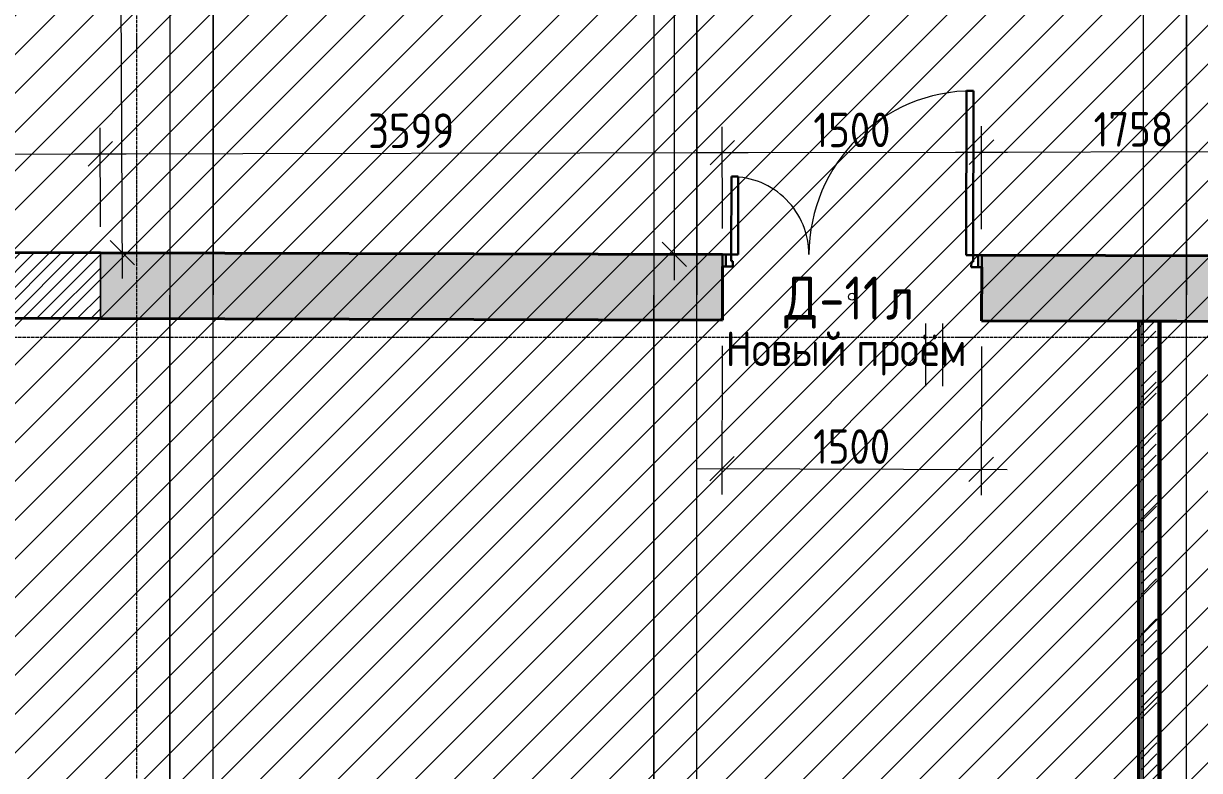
# Model space of a CAD drawing. Header units: millimetres. Extents: x -11886 to 379896, y -8130 to 47743.
# Drawn here: x 118193 to 124998, y 6249 to 10571 of the extents above; entities that cross this region are included whole.
import ezdxf

# ---------------------------------------------------------------- set-up
doc = ezdxf.new("R2010")
doc.units = ezdxf.units.MM
for name, pattern in [('ADSK_Линия сетки', [25, 20, -2.5, 0, -2.5]), ('ADSK_Сверху', [4.5, 3, -1.5]), ('ADSK_Снесено', [4.5, 3, -1.5])]:
    doc.linetypes.add(name, pattern=pattern)
for name, color, linetype, lineweight, true_color in [('Двери', 5, 'Continuous', 18, 0x0000ff), ('Стены внутренние', 5, 'Continuous', 18, 0x0000ff), ('Стены штриховка', 5, 'Continuous', 18, 0x0000ff)]:
    doc.layers.add(name, color=color, linetype=linetype, lineweight=lineweight, true_color=true_color)
for name, color, linetype, lineweight in [('Каркас', 7, 'Continuous', 18), ('Марки дверей', 7, 'Continuous', 20), ('Оси', 7, 'Continuous', 9), ('Размеры', 7, 'Continuous', 9)]:
    doc.layers.add(name, color=color, linetype=linetype, lineweight=lineweight)
doc.styles.add('GOST Common_1', font='GOST_Common.ttf', dxfattribs={"width": 0.9, "height": 200})
doc.styles.add('GOST Common_2', font='GOST_Common.ttf', dxfattribs={"width": 0.9, "height": 250})
doc.dimstyles.new('ADSK_Основной_2_мм_Округление_до_1_мм', dxfattribs={"dimscale": 304.8, "dimtxt": 201.142999, "dimasz": 0.463911, "dimexe": 0.492126, "dimexo": 0.492126, "dimgap": 0.098425, "dimtad": 1, "dimdec": 0, "dimdsep": 46, "dimtxsty": 'GOST Common_1', "dimblk1": 'OBLIQUE', "dimblk2": 'OBLIQUE', "dimsah": 1, "dimcen": 0.09, "dimdle": 0.492126, "dimazin": 2, "dimtfac": 1, "dimtdec": 4, "dimtix": 1, "dimtmove": 0, "dimatfit": 3, "dimfxl": 1, "dimtvp": 1, "dimtolj": 1, "dimtzin": 0, "dimlwd": 20, "dimlwe": 20, "dimarcsym": 2})

# ---------------------------------------------------------------- blocks, each defined once
blk = doc.blocks.new('AC_Дверь_Двупольная - Д-11л 1500х2200h-2039728-02 План 2-го этажа маркировочный')
at = {"layer": 'Двери', "lineweight": 30}
for p, q in [((700, 1140), (660, 1140)), ((660, 1140), (660, 190)), ((700, 190), (700, 1140)), ((-700, 640), (-660, 640)), ((-700, 190), (-700, 640)), ((-660, 640), (-660, 190)), ((-750, 190), (-730, 190)), ((-750, 120), (-750, 190)), ((-730, 190), (-700, 190)), ((-730, 120), (-730, 190)), ((-730, 190), (-730, 120)), ((-660, 190), (-700, 190)), ((-700, 190), (-700, 150)), ((-700, 150), (-690, 150)), ((-690, 150), (-690, 120)), ((660, 190), (700, 190)), ((700, 150), (690, 150)), ((690, 150), (690, 120)), ((730, 190), (700, 190)), ((700, 190), (700, 150)), ((730, 120), (730, 190)), ((750, 190), (730, 190)), ((730, 190), (730, 120)), ((750, 120), (750, 190)), ((-730, 120), (-750, 120)), ((-690, 120), (-730, 120)), ((690, 120), (730, 120)), ((730, 120), (750, 120))]:
    blk.add_line(p, q, dxfattribs=at)
at = {"layer": 'Двери'}
for centre, radius, start, end in [((700, 190), 950, 90, 180), ((-700, 190), 450, 360, 90)]:
    blk.add_arc(centre, radius, start, end, dxfattribs=at)
blk = doc.blocks.new('ADSK_Марка_Дверь - Марка типа и комментарии-2020407-02 План 2-го этажа маркировочный')
at = {"layer": 'Марки дверей', "lineweight": 9}
blk.add_circle((0, 0), 0.2, dxfattribs=at)
blk = doc.blocks.new('_Oblique')
at = {"color": 0, "linetype": 'ByBlock', "lineweight": -2}
blk.add_line((-0.5, -0.5), (0.5, 0.5), dxfattribs=at)
blk = doc.blocks.new('*D1594')
at = {"layer": 'Defpoints', "color": 0, "transparency": 16777216}
for p in [(122236.9, 8855.5), (123736.9, 8851.5), (123734.7, 7991.4)]:
    blk.add_point(p, dxfattribs=at)
at = {"layer": 'Размеры', "color": 0, "lineweight": 20, "transparency": 16777216}
for p, q in [((122236.5, 8705.5), (122234.3, 7845.3)), ((123736.5, 8701.5), (123734.3, 7841.4)), ((122084.7, 7995.7), (123884.7, 7991))]:
    blk.add_line(p, q, dxfattribs=at)
at = {"layer": 'Размеры', "color": 0, "lineweight": 20, "transparency": 16777216, "xscale": 141.4, "yscale": 141.4, "zscale": 141.4}
for p, rotation in [((122234.7, 7995.3), 179.8485505273575), ((123734.7, 7991.4), 359.8485505273575)]:
    blk.add_blockref('_Oblique', p, dxfattribs=dict(at, rotation=rotation))
at = {"layer": 'Размеры', "color": 0, "lineweight": 20, "transparency": 16777216, "insert": (122985, 8123.4), "char_height": 200, "width": 560.473, "attachment_point": 5, "rotation": 359.84855, "style": 'GOST Common_1'}
blk.add_mtext('\\A1;1500', dxfattribs=at)
blk = doc.blocks.new('*D1637')
at = {"layer": 'Defpoints', "color": 0, "transparency": 16777216}
for p in [(118637.6, 9817.2), (117112.8, 9249), (118638.7, 9245)]:
    blk.add_point(p, dxfattribs=at)
at = {"layer": 'Размеры', "color": 0, "lineweight": 20, "transparency": 16777216}
for p, q in [((117112.5, 9399), (117111.4, 9964.2)), ((118638.4, 9395), (118637.3, 9967.2)), ((116961.7, 9813.9), (118787.6, 9817.5))]:
    blk.add_line(p, q, dxfattribs=at)
at = {"layer": 'Размеры', "color": 0, "lineweight": 20, "transparency": 16777216, "xscale": 141.4, "yscale": 141.4, "zscale": 141.4}
for p, rotation in [((117111.7, 9814.2), 180.1124012669377), ((118637.6, 9817.2), 0.112401266937691)]:
    blk.add_blockref('_Oblique', p, dxfattribs=dict(at, rotation=rotation))
at = {"layer": 'Размеры', "color": 0, "lineweight": 20, "transparency": 16777216, "insert": (117874.4, 9945.7), "char_height": 200, "width": 560.473, "attachment_point": 5, "rotation": 0.1124, "style": 'GOST Common_1'}
blk.add_mtext('\\A1;1526', dxfattribs=at)
blk = doc.blocks.new('*D1638')
at = {"layer": 'Defpoints', "color": 0, "transparency": 16777216}
for p in [(122236.8, 9824.3), (118638.7, 9245), (122237.9, 9235.5)]:
    blk.add_point(p, dxfattribs=at)
at = {"layer": 'Размеры', "color": 0, "lineweight": 20, "transparency": 16777216}
for p, q in [((118638.4, 9395), (118637.3, 9967.2)), ((122237.6, 9385.5), (122236.5, 9974.3)), ((118487.6, 9816.9), (122386.8, 9824.6))]:
    blk.add_line(p, q, dxfattribs=at)
at = {"layer": 'Размеры', "color": 0, "lineweight": 20, "transparency": 16777216, "xscale": 141.4, "yscale": 141.4, "zscale": 141.4}
for p, rotation in [((118637.6, 9817.2), 180.1124012669377), ((122236.8, 9824.3), 0.112401266937691)]:
    blk.add_blockref('_Oblique', p, dxfattribs=dict(at, rotation=rotation))
at = {"layer": 'Размеры', "color": 0, "lineweight": 20, "transparency": 16777216, "insert": (120436.9, 9950.7), "char_height": 200, "width": 605.475, "attachment_point": 5, "rotation": 0.1124, "style": 'GOST Common_1'}
blk.add_mtext('\\A1;3599', dxfattribs=at)
blk = doc.blocks.new('*D1639')
at = {"layer": 'Defpoints', "color": 0, "transparency": 16777216}
for p in [(123736.8, 9827.2), (122237.9, 9235.5), (123737.9, 9231.5)]:
    blk.add_point(p, dxfattribs=at)
at = {"layer": 'Размеры', "color": 0, "lineweight": 20, "transparency": 16777216}
for p, q in [((122237.6, 9385.5), (122236.5, 9974.3)), ((123737.6, 9381.5), (123736.5, 9977.2)), ((122086.8, 9824), (123886.8, 9827.5))]:
    blk.add_line(p, q, dxfattribs=at)
at = {"layer": 'Размеры', "color": 0, "lineweight": 20, "transparency": 16777216, "xscale": 141.4, "yscale": 141.4, "zscale": 141.4}
for p, rotation in [((122236.8, 9824.3), 180.1124012669377), ((123736.8, 9827.2), 0.112401266937691)]:
    blk.add_blockref('_Oblique', p, dxfattribs=dict(at, rotation=rotation))
at = {"layer": 'Размеры', "color": 0, "lineweight": 20, "transparency": 16777216, "insert": (122986.5, 9955.7), "char_height": 200, "width": 560.473, "attachment_point": 5, "rotation": 0.1124, "style": 'GOST Common_1'}
blk.add_mtext('\\A1;1500', dxfattribs=at)
blk = doc.blocks.new('*D1640')
at = {"layer": 'Defpoints', "color": 0, "transparency": 16777216}
for p in [(125495.1, 9830.7), (123737.9, 9231.5), (125496.3, 9226.9)]:
    blk.add_point(p, dxfattribs=at)
at = {"layer": 'Размеры', "color": 0, "lineweight": 20, "transparency": 16777216}
for p, q in [((123737.6, 9381.5), (123736.5, 9977.2)), ((125496, 9376.9), (125494.8, 9980.7)), ((123586.8, 9826.9), (125645.1, 9830.9))]:
    blk.add_line(p, q, dxfattribs=at)
at = {"layer": 'Размеры', "color": 0, "lineweight": 20, "transparency": 16777216, "xscale": 141.4, "yscale": 141.4, "zscale": 141.4}
for p, rotation in [((123736.8, 9827.2), 180.1124012669377), ((125495.1, 9830.7), 0.112401266937691)]:
    blk.add_blockref('_Oblique', p, dxfattribs=dict(at, rotation=rotation))
at = {"layer": 'Размеры', "color": 0, "lineweight": 20, "transparency": 16777216, "insert": (124615.7, 9958.9), "char_height": 200, "width": 560.473, "attachment_point": 5, "rotation": 0.1124, "style": 'GOST Common_1'}
blk.add_mtext('\\A1;1758', dxfattribs=at)
blk = doc.blocks.new('*D1650')
at = {"layer": 'Defpoints', "color": 0, "transparency": 16777216}
for p in [(118651, 12749.1), (118751, 12749.5), (118638.7, 9245)]:
    blk.add_point(p, dxfattribs=at)
at = {"layer": 'Размеры', "color": 0, "lineweight": 20, "transparency": 16777216}
for p, q in [((118765.4, 9095.5), (118750.4, 12899.5)), ((118801, 12749.7), (118901, 12750.1)), ((118788.7, 9245.6), (118914.8, 9246.1))]:
    blk.add_line(p, q, dxfattribs=at)
at = {"layer": 'Размеры', "color": 0, "lineweight": 20, "transparency": 16777216, "xscale": 141.4, "yscale": 141.4, "zscale": 141.4}
for p, rotation in [((118751, 12749.5), 90.22487079196101), ((118764.8, 9245.5), 270.2248707919611)]:
    blk.add_blockref('_Oblique', p, dxfattribs=dict(at, rotation=rotation))
at = {"layer": 'Размеры', "color": 0, "lineweight": 20, "transparency": 16777216, "insert": (118887.9, 10998), "char_height": 200, "width": 625.93, "attachment_point": 5, "rotation": 270.22487, "style": 'GOST Common_1'}
blk.add_mtext('\\A1;3504', dxfattribs=at)
blk = doc.blocks.new('*D1651')
at = {"layer": 'Defpoints', "color": 0, "transparency": 16777216}
for p in [(121859.8, 13206.6), (121959.8, 13206.6), (122237.9, 9235.5)]:
    blk.add_point(p, dxfattribs=at)
at = {"layer": 'Размеры', "color": 0, "lineweight": 20, "transparency": 16777216}
for p, q in [((121959.8, 9085.5), (121959.8, 13356.6)), ((122009.8, 13206.6), (122109.8, 13206.6)), ((122087.9, 9235.5), (121809.8, 9235.5))]:
    blk.add_line(p, q, dxfattribs=at)
at = {"layer": 'Размеры', "color": 0, "lineweight": 20, "transparency": 16777216, "xscale": 141.4, "yscale": 141.4, "zscale": 141.4}
for p, rotation in [((121959.8, 13206.6), 90), ((121959.8, 9235.5), 270)]:
    blk.add_blockref('_Oblique', p, dxfattribs=dict(at, rotation=rotation))
at = {"layer": 'Размеры', "color": 0, "lineweight": 20, "transparency": 16777216, "insert": (121829.8, 11221.1), "char_height": 200, "width": 560.473, "attachment_point": 5, "rotation": 90, "style": 'GOST Common_1'}
blk.add_mtext('\\A1;3971', dxfattribs=at)

msp = doc.modelspace()

# ---------------------------------------------------------------- hatches: boundary and pattern name
at = {"lineweight": 13, "true_color": 0x636466, "transparency": 33554559}
h = msp.add_hatch(dxfattribs=at)
h.set_pattern_fill('ANSI31', color=251, scale=50)
h.set_pattern_definition([(45, (108139.4, 85026.59), (-112.2532, 112.2532), [])])
h.paths.add_polyline_path([(158072.8, 8682.3), (164353.35, 8682.3), (164172.02, 43909.21), (154172.61, 43909.21), (154172.61, 21084.06), (154859.25, 21054.57), (154861.07, 11328.12), (108910.53, 11328.12), (108910.53, 8679.25), (108429.9, 8679.25), (108429.9, 456.79), (116412.4, 422.02), (116412.4, 2336.48), (127112.04, 2336.48), (127112.04, -2582.57), (139475.8, -2582.57), (139475.8, 2335.74), (150176.33, 2256.79), (150176.33, 300.23), (158072.8, 300.23)])
at = {"layer": 'Стены внутренние', "true_color": 0xc0c0c0}
h = msp.add_hatch(color=9, dxfattribs=at)
h.paths.add_polyline_path([(150643.87, 8780.41), (150640, 9160.42), (144072.23, 9177.78), (144072.23, 8797.78), (150641.87, 8780.41)])
h.paths.add_polyline_path([(142571.23, 8801.75), (142572.05, 9181.75), (135507.92, 9200.42), (135507.92, 8820.42), (142541.7, 8801.83)])
h.paths.add_polyline_path([(134006.92, 8824.39), (134007.74, 9204.38), (126996.32, 9222.92), (126996.32, 8842.92), (133964.74, 8824.5)])
h.paths.add_polyline_path([(125495.32, 8846.88), (125496.14, 9226.88), (123737.94, 9231.53), (123736.93, 8851.53), (125345.24, 8847.28)])
h.paths.add_polyline_path([(122236.94, 8855.5), (122237.76, 9235.5), (118638.72, 9245.01), (118638.72, 8865.01), (122211.13, 8855.57)])
h.paths.add_polyline_path([(117111.78, 8869.04), (117111.78, 9249.05), (116272.42, 9251.26), (116273.17, 8871.26), (117048.57, 8869.21)])
at = {"layer": 'Стены внутренние', "lineweight": 9}
h = msp.add_hatch(dxfattribs=at)
h.set_pattern_fill('FP_2', color=256, style=0, pattern_type=2)
h.set_pattern_definition([(45, (108139.4, 150), (-117.8655, 117.8655), []), (45, (108217.98, 150), (-117.8655, 117.8655), [])])
h.paths.add_polyline_path([(118637.71, 8865.01), (118637.71, 9245.01), (117112.78, 9249.04), (117111.78, 8869.04), (118399.15, 8865.64)])
h = msp.add_hatch(dxfattribs=at)
h.set_pattern_fill('FP_1', color=256, style=0, pattern_type=2)
h.set_pattern_definition([(45, (108139.4, 150), (-179.605, 179.605), []), (45, (108202.9, 150), (0, 359.2102), []), (45, (108075.9, 150), (0, 359.2102), [])])
h.paths.add_polyline_path([(124752.45, 2889.5), (124757.94, 2889.5), (124757.94, 3942.17), (124746.01, 8848.56), (124657.94, 8849.1), (124657.94, 2889.5)])

# ---------------------------------------------------------------- linework, layer by layer
at = {"layer": 'Каркас', "color": 253, "linetype": 'ADSK_Сверху', "true_color": 0xb2b2b2}
for p, q in [((119040.34, 13454), (119040.34, 8999.43)), ((119290.34, 8999.43), (119290.34, 13454)), ((121840.34, 13454), (121840.34, 8999.43)), ((122090.34, 8999.43), (122090.34, 13454)), ((124672.08, 13454), (124672.08, 8999.43)), ((124922.08, 8999.43), (124922.08, 13454)), ((119040.34, 8999.43), (119040.34, 2610.02)), ((119290.34, 2610.02), (119290.34, 8999.43)), ((121840.34, 8999.43), (121840.34, 2610.02)), ((122090.34, 2610.02), (122090.34, 8999.43)), ((124672.08, 8999.43), (124672.08, 2610.02)), ((124922.08, 2610.02), (124922.08, 8999.43))]:
    msp.add_line(p, q, dxfattribs=at)
at = {"layer": 'Каркас', "color": 253, "linetype": 'ADSK_Сверху', "true_color": 0xaaaaaa}
for p, q in [((119040.34, 13454), (119040.34, 8999.43)), ((119290.34, 13454), (119290.34, 8999.43)), ((121840.34, 13454), (121840.34, 8999.43)), ((122090.34, 13454), (122090.34, 8999.43)), ((124672.08, 13454), (124672.08, 8999.43)), ((124922.08, 13454), (124922.08, 8999.43)), ((119040.34, 2610.02), (119040.34, 8999.43)), ((119290.34, 2610.02), (119290.34, 8999.43)), ((121840.34, 2610.02), (121840.34, 8999.43)), ((122090.34, 2610.02), (122090.34, 8999.43)), ((124672.08, 2610.02), (124672.08, 8999.43)), ((124922.08, 2610.02), (124922.08, 8999.43))]:
    msp.add_line(p, q, dxfattribs=at)
at = {"layer": 'Оси', "linetype": 'ADSK_Линия сетки'}
for p, q in [((118849.31, -5917.65), (118849.31, 21818.8)), ((97053.17, 8756.79), (165281.12, 8756.79))]:
    msp.add_line(p, q, dxfattribs=at)
at = {"layer": 'Стены внутренние', "color": 18, "lineweight": 40, "true_color": 0x000000}
for p, q in [((118638.72, 9245.01), (116272.42, 9251.26)), ((122237.94, 9235.5), (118638.72, 9245.01)), ((125496.33, 9226.88), (123737.94, 9231.53)), ((122236.94, 8855.5), (122237.76, 9165.5)), ((123737.75, 9161.53), (123736.93, 8851.53)), ((117518.66, 8867.97), (118637.71, 8865.01)), ((118637.71, 8865.01), (122236.94, 8855.5)), ((123736.93, 8851.53), (124645.94, 8849.13)), ((124645.94, 8849.13), (124645.94, 2889.5)), ((124767.94, 8848.81), (124647.94, 8849.12)), ((124769.94, 8848.8), (125495.32, 8846.88)), ((124769.94, 2889.5), (124769.94, 8848.8))]:
    msp.add_line(p, q, dxfattribs=at)
at = {"layer": 'Стены внутренние', "color": 18, "true_color": 0x000000}
for p, q in [((118638.72, 9245.01), (118637.71, 8865.01)), ((118637.71, 8865.01), (118638.72, 9245.01))]:
    msp.add_line(p, q, dxfattribs=at)
at = {"layer": 'Стены внутренние', "color": 18, "linetype": 'ADSK_Снесено', "lineweight": 40, "true_color": 0x000000}
msp.add_line((124866.01, 8848.85), (124746.01, 8848.56), dxfattribs=at)
at = {"layer": 'Стены внутренние', "color": 18, "linetype": 'ADSK_Сверху', "true_color": 0x000000}
for p, q in [((123412.79, 8835.95), (123412.79, 8473.7)), ((123512.79, 8473.7), (123512.79, 8835.95))]:
    msp.add_line(p, q, dxfattribs=at)
at = {"layer": 'Стены штриховка'}
for p, q in [((124647.94, 8849.12), (124645.94, 8849.13)), ((124647.94, 8849.12), (124647.94, 2889.5)), ((124657.94, 8849.1), (124657.94, 2889.5)), ((124757.94, 8848.83), (124757.94, 2889.5)), ((124769.94, 8848.8), (124767.94, 8848.81)), ((124767.94, 8848.81), (124767.94, 2889.5))]:
    msp.add_line(p, q, dxfattribs=at)

# ---------------------------------------------------------------- block references
at = {"layer": 'Двери', "rotation": 359.8485505277052}
msp.add_blockref('AC_Дверь_Двупольная - Д-11л 1500х2200h-2039728-02 План 2-го этажа маркировочный', (122987.44, 9043.51), dxfattribs=at)
at = {"layer": 'Марки дверей', "xscale": 99.99999999999993, "yscale": 99.99999999999993, "zscale": 99.99999999999993}
msp.add_blockref('ADSK_Марка_Дверь - Марка типа и комментарии-2020407-02 План 2-го этажа маркировочный', (122987.44, 8990.46), dxfattribs=at)

# ---------------------------------------------------------------- texts
at = {"layer": 'Марки дверей', "lineweight": 9, "attachment_point": 1}
for s, insert, char_height, width, style in [('\\fGOST Common|b0|i0|c204|p34|;\\W.9;Д', (122595.31, 9107.47), 250, 245.3164, 'GOST Common_1'), ('-11', (122797.71, 9107.47), 250, 468.9872, 'GOST Common_1'), ('\\fGOST Common|b0|i0|c204|p34|;\\W.9;л', (123184.67, 9107.47), 250, 194.8101, 'GOST Common_1'), ('Новый', (122256.01, 8788.57), 200, 836.9617, 'GOST Common_2'), ('проём', (123012.05, 8788.57), 200, 815.3162, 'GOST Common_2')]:
    msp.add_mtext(s, dxfattribs=dict(at, insert=insert, char_height=char_height, width=width, style=style))

# ---------------------------------------------------------------- dimensions: what is measured, and where the dimension line sits
at = {"layer": 'Размеры', "lineweight": 20}
for base, p1, p2, angle, override, picture, middle in [((121959.76, 13206.63), (122237.94, 9235.5), (121859.77, 13206.63), 90, {"dimpost": '<>', "dimfxl": 3989.102089}, '*D1651', (121829.76, 11221.06)), ((118751.02, 12749.5), (118638.72, 9245.01), (118651.04, 12749.11), 270.224871, {"dimpost": '<>', "dimfxl": 3504.117789}, '*D1650', (118887.9, 10998.01)), ((118637.59, 9817.2), (117112.78, 9249.04), (118638.72, 9245.01), 0.112401, {"dimpost": '<>', "dimfxl": 1525.940245}, '*D1637', (117874.38, 9945.71)), ((122236.79, 9824.26), (118638.72, 9245.01), (122237.94, 9235.5), 0.112401, {"dimpost": '<>', "dimfxl": 3599.239244}, '*D1638', (120436.93, 9950.73)), ((123736.77, 9827.21), (122237.94, 9235.5), (123737.94, 9231.53), 0.112401, {"dimpost": '<>', "dimfxl": 1500}, '*D1639', (122986.52, 9955.73)), ((125495.14, 9830.66), (123737.94, 9231.53), (125496.33, 9226.88), 0.112401, {"dimpost": '<>', "dimfxl": 1758.394492}, '*D1640', (124615.7, 9958.93)), ((123734.66, 7991.38), (122236.94, 8855.5), (123736.93, 8851.53), 359.848551, {"dimpost": '<>', "dimfxl": 1500}, '*D1594', (122985.01, 8123.36))]:
    dim = msp.add_linear_dim(base=base, p1=p1, p2=p2, angle=angle, dimstyle='ADSK_Основной_2_мм_Округление_до_1_мм', override=override, dxfattribs=at)
    dim.commit()
    dim.dimension.update_dxf_attribs({"geometry": picture, "text_midpoint": middle})

doc.saveas('drawing.dxf')
